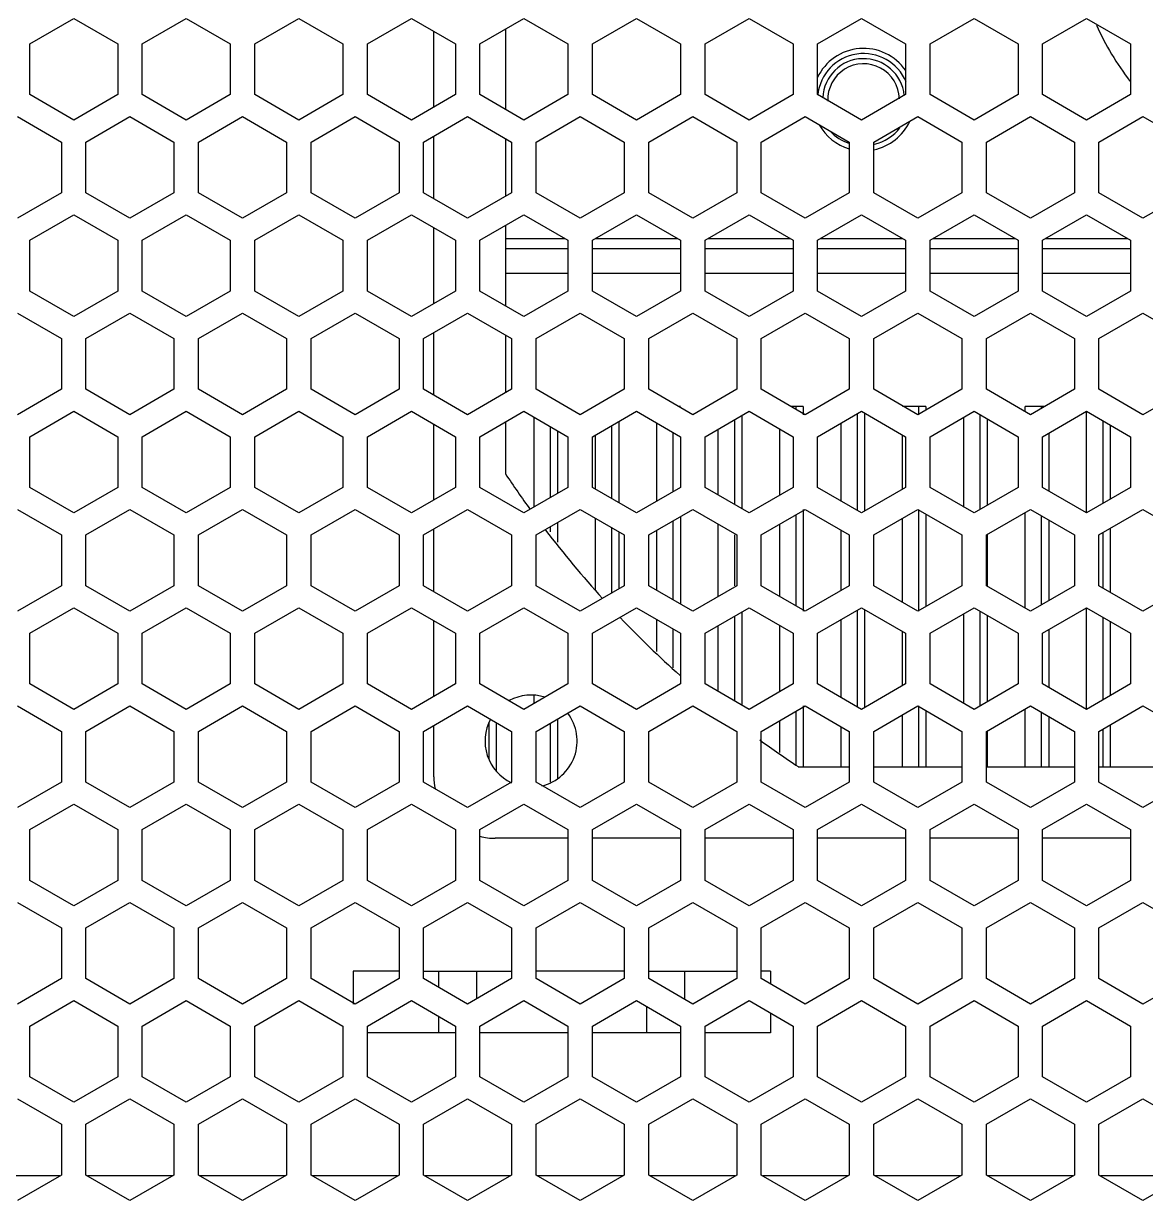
# Model space of a CAD drawing. Header units: millimetres. Extents: x 10297564 to 11610295, y -9287743 to -8409454.
# Drawn here: x 10529846 to 10530946, y -9096196 to -9095042 of the extents above; entities that cross this region are included whole.
import ezdxf

# ---------------------------------------------------------------- set-up
doc = ezdxf.new("R2010")
doc.units = ezdxf.units.MM
doc.header["$LTSCALE"] = 100
doc.layers.add('-0', color=7, linetype='Continuous')

# ---------------------------------------------------------------- blocks, each defined once
blk = doc.blocks.new('인버터 외형도')
at = {"layer": '-0', "linetype": 'Continuous'}
for p, q in [((120533.62, 39846.69), (120565.98, 39865.37)), ((120565.98, 39865.37), (120598.33, 39846.69)), ((120616.39, 39846.69), (120648.75, 39865.37)), ((120648.75, 39865.37), (120681.1, 39846.69)), ((120699.16, 39846.69), (120731.52, 39865.37)), ((120731.52, 39865.37), (120763.87, 39846.69)), ((120781.93, 39846.69), (120814.28, 39865.37)), ((120814.28, 39865.37), (120846.64, 39846.69)), ((120864.7, 39846.69), (120897.05, 39865.37)), ((120897.05, 39865.37), (120929.41, 39846.69)), ((120947.47, 39846.69), (120979.82, 39865.37)), ((120979.82, 39865.37), (121012.18, 39846.69)), ((121030.24, 39846.69), (121062.59, 39865.37)), ((121062.59, 39865.37), (121094.95, 39846.69)), ((121113.01, 39846.69), (121145.36, 39865.37)), ((121145.36, 39865.37), (121177.72, 39846.69)), ((121195.78, 39846.69), (121228.13, 39865.37)), ((121228.13, 39865.37), (121260.49, 39846.69)), ((121278.55, 39846.69), (121310.9, 39865.37)), ((121310.9, 39865.37), (121343.26, 39846.69)), ((120830.84, 39800.21), (120830.84, 39855.82)), ((120883.51, 39857.55), (120883.51, 39798.47)), ((120533.62, 39809.33), (120533.62, 39846.69)), ((120598.33, 39846.69), (120598.33, 39809.33)), ((120616.39, 39809.33), (120616.39, 39846.69)), ((120681.1, 39846.69), (120681.1, 39809.33)), ((120699.16, 39809.33), (120699.16, 39846.69)), ((120763.87, 39846.69), (120763.87, 39809.33)), ((120781.93, 39809.33), (120781.93, 39846.69)), ((120846.64, 39846.69), (120846.64, 39809.33)), ((120864.7, 39809.33), (120864.7, 39846.69)), ((120929.41, 39846.69), (120929.41, 39809.33)), ((120947.47, 39809.33), (120947.47, 39846.69)), ((121012.18, 39846.69), (121012.18, 39809.33)), ((121030.24, 39809.33), (121030.24, 39846.69)), ((121094.95, 39846.69), (121094.95, 39809.33)), ((121113.01, 39809.33), (121113.01, 39846.69)), ((121177.72, 39846.69), (121177.72, 39809.33)), ((121195.78, 39809.33), (121195.78, 39846.69)), ((121260.49, 39846.69), (121260.49, 39809.33)), ((121278.55, 39809.33), (121278.55, 39846.69)), ((121343.26, 39846.69), (121343.26, 39809.33)), ((120565.98, 39790.65), (120533.62, 39809.33)), ((120598.33, 39809.33), (120565.98, 39790.65)), ((120648.75, 39790.65), (120616.39, 39809.33)), ((120681.1, 39809.33), (120648.75, 39790.65)), ((120731.52, 39790.65), (120699.16, 39809.33)), ((120763.87, 39809.33), (120731.52, 39790.65)), ((120814.28, 39790.65), (120781.93, 39809.33)), ((120846.64, 39809.33), (120814.28, 39790.65)), ((120897.05, 39790.65), (120864.7, 39809.33)), ((120929.41, 39809.33), (120897.05, 39790.65)), ((120979.82, 39790.65), (120947.47, 39809.33)), ((121012.18, 39809.33), (120979.82, 39790.65)), ((121062.59, 39790.65), (121030.24, 39809.33)), ((121094.95, 39809.33), (121062.59, 39790.65)), ((121145.36, 39790.65), (121113.01, 39809.33)), ((121177.72, 39809.33), (121145.36, 39790.65)), ((121228.13, 39790.65), (121195.78, 39809.33)), ((121260.49, 39809.33), (121228.13, 39790.65)), ((121310.9, 39790.65), (121278.55, 39809.33)), ((121343.26, 39809.33), (121310.9, 39790.65)), ((120524.59, 39793.14), (120556.95, 39774.46)), ((120575.01, 39774.46), (120607.36, 39793.14)), ((120607.36, 39793.14), (120639.72, 39774.46)), ((120657.78, 39774.46), (120690.13, 39793.14)), ((120690.13, 39793.14), (120722.49, 39774.46)), ((120740.54, 39774.46), (120772.9, 39793.14)), ((120772.9, 39793.14), (120805.26, 39774.46)), ((120823.31, 39774.46), (120855.67, 39793.14)), ((120855.67, 39793.14), (120888.02, 39774.46)), ((120906.08, 39774.46), (120938.44, 39793.14)), ((120938.44, 39793.14), (120970.79, 39774.46)), ((120988.85, 39774.46), (121021.21, 39793.14)), ((121021.21, 39793.14), (121053.56, 39774.46)), ((121071.62, 39774.46), (121103.98, 39793.14)), ((121103.98, 39793.14), (121136.33, 39774.46)), ((121154.39, 39774.46), (121186.75, 39793.14)), ((121186.75, 39793.14), (121219.1, 39774.46)), ((121237.16, 39774.46), (121269.52, 39793.14)), ((121269.52, 39793.14), (121301.87, 39774.46)), ((121319.93, 39774.46), (121352.29, 39793.14)), ((121352.29, 39793.14), (121384.64, 39774.46)), ((120556.95, 39774.46), (120556.95, 39737.1)), ((120575.01, 39737.1), (120575.01, 39774.46)), ((120639.72, 39774.46), (120639.72, 39737.1)), ((120657.78, 39737.1), (120657.78, 39774.46)), ((120722.49, 39774.46), (120722.49, 39737.1)), ((120740.54, 39737.1), (120740.54, 39774.46)), ((120805.26, 39774.46), (120805.26, 39737.1)), ((120823.31, 39737.1), (120823.31, 39774.46)), ((120830.84, 39732.75), (120830.84, 39778.8)), ((120883.51, 39777.06), (120883.51, 39734.49)), ((120888.02, 39774.46), (120888.02, 39737.1)), ((120906.08, 39737.1), (120906.08, 39774.46)), ((120970.79, 39774.46), (120970.79, 39737.1)), ((120988.85, 39737.1), (120988.85, 39774.46)), ((121053.56, 39774.46), (121053.56, 39737.1)), ((121071.62, 39737.1), (121071.62, 39774.46)), ((121136.33, 39774.46), (121136.33, 39737.1)), ((121154.39, 39737.1), (121154.39, 39774.46)), ((121219.1, 39774.46), (121219.1, 39737.1)), ((121237.16, 39737.1), (121237.16, 39774.46)), ((121301.87, 39774.46), (121301.87, 39737.1)), ((121319.93, 39737.1), (121319.93, 39774.46)), ((120556.95, 39737.1), (120524.59, 39718.42)), ((120607.36, 39718.42), (120575.01, 39737.1)), ((120639.72, 39737.1), (120607.36, 39718.42)), ((120690.13, 39718.42), (120657.78, 39737.1)), ((120722.49, 39737.1), (120690.13, 39718.42)), ((120772.9, 39718.42), (120740.54, 39737.1)), ((120805.26, 39737.1), (120772.9, 39718.42)), ((120855.67, 39718.42), (120823.31, 39737.1)), ((120888.02, 39737.1), (120855.67, 39718.42)), ((120938.44, 39718.42), (120906.08, 39737.1)), ((120970.79, 39737.1), (120938.44, 39718.42)), ((121021.21, 39718.42), (120988.85, 39737.1)), ((121053.56, 39737.1), (121021.21, 39718.42)), ((121103.98, 39718.42), (121071.62, 39737.1)), ((121136.33, 39737.1), (121103.98, 39718.42)), ((121186.75, 39718.42), (121154.39, 39737.1)), ((121219.1, 39737.1), (121186.75, 39718.42)), ((121269.52, 39718.42), (121237.16, 39737.1)), ((121301.87, 39737.1), (121269.52, 39718.42)), ((121352.29, 39718.42), (121319.93, 39737.1)), ((121384.64, 39737.1), (121352.29, 39718.42)), ((120533.62, 39702.22), (120565.98, 39720.9)), ((120565.98, 39720.9), (120598.33, 39702.22)), ((120616.39, 39702.22), (120648.75, 39720.9)), ((120648.75, 39720.9), (120681.1, 39702.22)), ((120699.16, 39702.22), (120731.52, 39720.9)), ((120731.52, 39720.9), (120763.87, 39702.22)), ((120781.93, 39702.22), (120814.28, 39720.9)), ((120814.28, 39720.9), (120846.64, 39702.22)), ((120864.7, 39702.22), (120897.05, 39720.9)), ((120897.05, 39720.9), (120929.41, 39702.22)), ((120947.47, 39702.22), (120979.82, 39720.9)), ((120979.82, 39720.9), (121012.18, 39702.22)), ((121030.24, 39702.22), (121062.59, 39720.9)), ((121062.59, 39720.9), (121094.95, 39702.22)), ((121113.01, 39702.22), (121145.36, 39720.9)), ((121145.36, 39720.9), (121177.72, 39702.22)), ((121195.78, 39702.22), (121228.13, 39720.9)), ((121228.13, 39720.9), (121260.49, 39702.22)), ((121278.55, 39702.22), (121310.9, 39720.9)), ((121310.9, 39720.9), (121343.26, 39702.22)), ((120883.51, 39713.08), (120883.51, 39654)), ((120830.84, 39655.74), (120830.84, 39711.34)), ((120927.43, 39703.37), (120883.51, 39703.37)), ((121010.2, 39703.37), (120949.45, 39703.37)), ((121092.97, 39703.37), (121032.22, 39703.37)), ((121175.73, 39703.37), (121114.99, 39703.37)), ((121258.5, 39703.37), (121197.76, 39703.37)), ((121341.27, 39703.37), (121280.53, 39703.37)), ((120533.62, 39664.86), (120533.62, 39702.22)), ((120598.33, 39702.22), (120598.33, 39664.86)), ((120616.39, 39664.86), (120616.39, 39702.22)), ((120681.1, 39702.22), (120681.1, 39664.86)), ((120699.16, 39664.86), (120699.16, 39702.22)), ((120763.87, 39702.22), (120763.87, 39664.86)), ((120781.93, 39664.86), (120781.93, 39702.22)), ((120846.64, 39702.22), (120846.64, 39664.86)), ((120864.7, 39664.86), (120864.7, 39702.22)), ((120929.41, 39695.84), (120883.51, 39695.84)), ((120929.41, 39702.22), (120929.41, 39664.86)), ((120947.47, 39664.86), (120947.47, 39702.22)), ((121012.18, 39695.84), (120947.47, 39695.84)), ((121012.18, 39702.22), (121012.18, 39664.86)), ((121030.24, 39664.86), (121030.24, 39702.22)), ((121094.95, 39695.84), (121030.24, 39695.84)), ((121094.95, 39702.22), (121094.95, 39664.86)), ((121113.01, 39664.86), (121113.01, 39702.22)), ((121177.72, 39695.84), (121113.01, 39695.84)), ((121177.72, 39702.22), (121177.72, 39664.86)), ((121195.78, 39664.86), (121195.78, 39702.22)), ((121260.49, 39695.84), (121195.78, 39695.84)), ((121260.49, 39702.22), (121260.49, 39664.86)), ((121278.55, 39664.86), (121278.55, 39702.22)), ((121343.26, 39695.84), (121278.55, 39695.84)), ((121343.26, 39702.22), (121343.26, 39664.86)), ((120929.41, 39677.78), (120883.51, 39677.78)), ((121012.18, 39677.78), (120947.47, 39677.78)), ((121094.95, 39677.78), (121030.24, 39677.78)), ((121177.72, 39677.78), (121113.01, 39677.78)), ((121260.49, 39677.78), (121195.78, 39677.78)), ((121343.26, 39677.78), (121278.55, 39677.78)), ((120565.98, 39646.18), (120533.62, 39664.86)), ((120598.33, 39664.86), (120565.98, 39646.18)), ((120648.75, 39646.18), (120616.39, 39664.86)), ((120681.1, 39664.86), (120648.75, 39646.18)), ((120731.52, 39646.18), (120699.16, 39664.86)), ((120763.87, 39664.86), (120731.52, 39646.18)), ((120814.28, 39646.18), (120781.93, 39664.86)), ((120846.64, 39664.86), (120814.28, 39646.18)), ((120897.05, 39646.18), (120864.7, 39664.86)), ((120929.41, 39664.86), (120897.05, 39646.18)), ((120979.82, 39646.18), (120947.47, 39664.86)), ((121012.18, 39664.86), (120979.82, 39646.18)), ((121062.59, 39646.18), (121030.24, 39664.86)), ((121094.95, 39664.86), (121062.59, 39646.18)), ((121145.36, 39646.18), (121113.01, 39664.86)), ((121177.72, 39664.86), (121145.36, 39646.18)), ((121228.13, 39646.18), (121195.78, 39664.86)), ((121260.49, 39664.86), (121228.13, 39646.18)), ((121310.9, 39646.18), (121278.55, 39664.86)), ((121343.26, 39664.86), (121310.9, 39646.18)), ((120524.59, 39648.67), (120556.95, 39629.99)), ((120575.01, 39629.99), (120607.36, 39648.67)), ((120607.36, 39648.67), (120639.72, 39629.99)), ((120657.78, 39629.99), (120690.13, 39648.67)), ((120690.13, 39648.67), (120722.49, 39629.99)), ((120740.54, 39629.99), (120772.9, 39648.67)), ((120772.9, 39648.67), (120805.26, 39629.99)), ((120823.31, 39629.99), (120855.67, 39648.67)), ((120855.67, 39648.67), (120888.02, 39629.99)), ((120906.08, 39629.99), (120938.44, 39648.67)), ((120938.44, 39648.67), (120970.79, 39629.99)), ((120988.85, 39629.99), (121021.21, 39648.67)), ((121021.21, 39648.67), (121053.56, 39629.99)), ((121071.62, 39629.99), (121103.98, 39648.67)), ((121103.98, 39648.67), (121136.33, 39629.99)), ((121154.39, 39629.99), (121186.75, 39648.67)), ((121186.75, 39648.67), (121219.1, 39629.99)), ((121237.16, 39629.99), (121269.52, 39648.67)), ((121269.52, 39648.67), (121301.87, 39629.99)), ((121319.93, 39629.99), (121352.29, 39648.67)), ((121352.29, 39648.67), (121384.64, 39629.99)), ((120830.84, 39588.28), (120830.84, 39634.33)), ((120556.95, 39629.99), (120556.95, 39592.63)), ((120575.01, 39592.63), (120575.01, 39629.99)), ((120639.72, 39629.99), (120639.72, 39592.63)), ((120657.78, 39592.63), (120657.78, 39629.99)), ((120722.49, 39629.99), (120722.49, 39592.63)), ((120740.54, 39592.63), (120740.54, 39629.99)), ((120805.26, 39629.99), (120805.26, 39592.63)), ((120823.31, 39592.63), (120823.31, 39629.99)), ((120883.51, 39632.59), (120883.51, 39590.02)), ((120888.02, 39629.99), (120888.02, 39592.63)), ((120906.08, 39592.63), (120906.08, 39629.99)), ((120970.79, 39629.99), (120970.79, 39592.63)), ((120988.85, 39592.63), (120988.85, 39629.99)), ((121053.56, 39629.99), (121053.56, 39592.63)), ((121071.62, 39592.63), (121071.62, 39629.99)), ((121136.33, 39629.99), (121136.33, 39592.63)), ((121154.39, 39592.63), (121154.39, 39629.99)), ((121219.1, 39629.99), (121219.1, 39592.63)), ((121237.16, 39592.63), (121237.16, 39629.99)), ((121301.87, 39629.99), (121301.87, 39592.63)), ((121319.93, 39592.63), (121319.93, 39629.99)), ((120556.95, 39592.63), (120524.59, 39573.95)), ((120607.36, 39573.95), (120575.01, 39592.63)), ((120639.72, 39592.63), (120607.36, 39573.95)), ((120690.13, 39573.95), (120657.78, 39592.63)), ((120722.49, 39592.63), (120690.13, 39573.95)), ((120772.9, 39573.95), (120740.54, 39592.63)), ((120805.26, 39592.63), (120772.9, 39573.95)), ((120855.67, 39573.95), (120823.31, 39592.63)), ((120888.02, 39592.63), (120855.67, 39573.95)), ((120938.44, 39573.95), (120906.08, 39592.63)), ((120970.79, 39592.63), (120938.44, 39573.95)), ((121021.21, 39573.95), (120988.85, 39592.63)), ((121053.56, 39592.63), (121021.21, 39573.95)), ((121103.98, 39573.95), (121071.62, 39592.63)), ((121136.33, 39592.63), (121103.98, 39573.95)), ((121186.75, 39573.95), (121154.39, 39592.63)), ((121219.1, 39592.63), (121186.75, 39573.95)), ((121269.52, 39573.95), (121237.16, 39592.63)), ((121301.87, 39592.63), (121269.52, 39573.95)), ((121352.29, 39573.95), (121319.93, 39592.63)), ((121384.64, 39592.63), (121352.29, 39573.95)), ((120533.62, 39557.75), (120565.98, 39576.43)), ((120565.98, 39576.43), (120598.33, 39557.75)), ((120616.39, 39557.75), (120648.75, 39576.43)), ((120648.75, 39576.43), (120681.1, 39557.75)), ((120699.16, 39557.75), (120731.52, 39576.43)), ((120731.52, 39576.43), (120763.87, 39557.75)), ((120781.93, 39557.75), (120814.28, 39576.43)), ((120814.28, 39576.43), (120846.64, 39557.75)), ((120864.7, 39557.75), (120897.05, 39576.43)), ((120897.05, 39576.43), (120929.41, 39557.75)), ((120947.47, 39557.75), (120979.82, 39576.43)), ((120979.82, 39576.43), (121012.18, 39557.75)), ((121012.1, 39579.97), (121010.78, 39579.97)), ((121030.24, 39557.75), (121062.59, 39576.43)), ((121057.25, 39573.35), (121057.25, 39504.79)), ((121062.59, 39576.43), (121094.95, 39557.75)), ((121102.4, 39579.97), (121093.55, 39579.97)), ((121097.2, 39577.86), (121097.2, 39579.97)), ((121102.4, 39579.97), (121102.4, 39573.95)), ((121113.01, 39557.75), (121145.36, 39576.43)), ((121142.35, 39503.45), (121142.35, 39574.69)), ((121145.36, 39576.43), (121177.72, 39557.75)), ((121147.54, 39575.17), (121147.54, 39502.97)), ((121192.69, 39579.97), (121175.46, 39579.97)), ((121187.5, 39573.95), (121187.5, 39579.97)), ((121192.69, 39579.97), (121192.69, 39577.38)), ((121195.78, 39557.75), (121228.13, 39576.43)), ((121228.13, 39576.43), (121260.49, 39557.75)), ((121232.64, 39504.32), (121232.64, 39573.83)), ((121265.75, 39576.12), (121265.75, 39579.97)), ((121279.94, 39579.97), (121265.75, 39579.97)), ((121277.79, 39578.72), (121277.79, 39579.97)), ((121278.55, 39557.75), (121310.9, 39576.43)), ((121310.9, 39501.71), (121310.9, 39576.43)), ((121310.9, 39576.43), (121343.26, 39557.75)), ((120830.84, 39511.27), (120830.84, 39566.87)), ((120883.51, 39568.61), (120883.51, 39530.43)), ((120904.57, 39506.05), (120904.57, 39572.09)), ((120916.61, 39513), (120916.61, 39565.14)), ((120961.76, 39512.14), (120961.76, 39566)), ((120966.96, 39569), (120966.96, 39509.14)), ((120994.87, 39510.4), (120994.87, 39567.75)), ((121052.06, 39507.79), (121052.06, 39570.35)), ((121130.31, 39510.4), (121130.31, 39567.74)), ((121220.6, 39506.06), (121220.6, 39572.09)), ((121237.84, 39570.83), (121237.84, 39507.31)), ((121322.94, 39508.66), (121322.94, 39569.48)), ((121328.13, 39566.48), (121328.13, 39511.66)), ((120533.62, 39520.39), (120533.62, 39557.75)), ((120598.33, 39557.75), (120598.33, 39520.39)), ((120616.39, 39520.39), (120616.39, 39557.75)), ((120681.1, 39557.75), (120681.1, 39520.39)), ((120699.16, 39520.39), (120699.16, 39557.75)), ((120763.87, 39557.75), (120763.87, 39520.39)), ((120781.93, 39520.39), (120781.93, 39557.75)), ((120846.64, 39557.75), (120846.64, 39520.39)), ((120864.7, 39520.39), (120864.7, 39557.75)), ((120921.81, 39562.14), (120921.81, 39516)), ((120929.41, 39557.75), (120929.41, 39520.39)), ((120947.47, 39520.39), (120947.47, 39557.75)), ((120949.72, 39519.09), (120949.72, 39559.05)), ((121006.91, 39517.35), (121006.91, 39560.79)), ((121012.18, 39557.75), (121012.18, 39520.39)), ((121030.24, 39520.39), (121030.24, 39557.75)), ((121040.01, 39514.75), (121040.01, 39563.4)), ((121085.16, 39514.74), (121085.16, 39563.4)), ((121094.95, 39557.75), (121094.95, 39520.39)), ((121113.01, 39520.39), (121113.01, 39557.75)), ((121175.46, 39519.08), (121175.46, 39559.06)), ((121177.72, 39557.75), (121177.72, 39520.39)), ((121195.78, 39520.39), (121195.78, 39557.75)), ((121260.49, 39557.75), (121260.49, 39520.39)), ((121278.55, 39520.39), (121278.55, 39557.75)), ((121282.99, 39560.31), (121282.99, 39517.83)), ((121343.26, 39557.75), (121343.26, 39520.39)), ((120565.98, 39501.71), (120533.62, 39520.39)), ((120598.33, 39520.39), (120565.98, 39501.71)), ((120648.75, 39501.71), (120616.39, 39520.39)), ((120681.1, 39520.39), (120648.75, 39501.71)), ((120731.52, 39501.71), (120699.16, 39520.39)), ((120763.87, 39520.39), (120731.52, 39501.71)), ((120814.28, 39501.71), (120781.93, 39520.39)), ((120846.64, 39520.39), (120814.28, 39501.71)), ((120897.05, 39501.71), (120864.7, 39520.39)), ((120929.41, 39520.39), (120897.05, 39501.71)), ((120979.82, 39501.71), (120947.47, 39520.39)), ((121012.18, 39520.39), (120979.82, 39501.71)), ((121062.59, 39501.71), (121030.24, 39520.39)), ((121094.95, 39520.39), (121062.59, 39501.71)), ((121145.36, 39501.71), (121113.01, 39520.39)), ((121177.72, 39520.39), (121145.36, 39501.71)), ((121228.13, 39501.71), (121195.78, 39520.39)), ((121260.49, 39520.39), (121228.13, 39501.71)), ((121310.9, 39501.71), (121278.55, 39520.39)), ((121343.26, 39520.39), (121310.9, 39501.71)), ((120524.59, 39504.2), (120556.95, 39485.52)), ((120575.01, 39485.52), (120607.36, 39504.2)), ((120607.36, 39504.2), (120639.72, 39485.52)), ((120657.78, 39485.52), (120690.13, 39504.2)), ((120690.13, 39504.2), (120722.49, 39485.52)), ((120740.54, 39485.52), (120772.9, 39504.2)), ((120772.9, 39504.2), (120805.26, 39485.52)), ((120823.31, 39485.52), (120855.67, 39504.2)), ((120855.67, 39504.2), (120888.02, 39485.52)), ((120906.08, 39485.52), (120938.44, 39504.2)), ((120938.44, 39504.2), (120970.79, 39485.52)), ((120988.85, 39485.52), (121021.21, 39504.2)), ((121021.21, 39504.2), (121053.56, 39485.52)), ((121071.62, 39485.52), (121103.98, 39504.2)), ((121102.4, 39504.2), (121102.4, 39429.48)), ((121103.98, 39504.2), (121136.33, 39485.52)), ((121154.39, 39485.52), (121186.75, 39504.2)), ((121186.75, 39504.2), (121219.1, 39485.52)), ((121187.5, 39429.48), (121187.5, 39504.2)), ((121237.16, 39485.52), (121269.52, 39504.2)), ((121269.52, 39504.2), (121301.87, 39485.52)), ((121319.93, 39485.52), (121352.29, 39504.2)), ((121352.29, 39504.2), (121384.64, 39485.52)), ((120949.72, 39445.05), (120949.72, 39497.68)), ((121006.91, 39437.73), (121006.91, 39495.94)), ((121012.1, 39498.94), (121012.1, 39434.73)), ((121097.2, 39433.39), (121097.2, 39500.28)), ((121175.46, 39435.99), (121175.46, 39497.68)), ((121192.69, 39500.76), (121192.69, 39432.91)), ((121265.75, 39431.65), (121265.75, 39502.02)), ((121277.79, 39434.25), (121277.79, 39499.42)), ((121282.99, 39496.42), (121282.99, 39437.25)), ((120830.84, 39443.81), (120830.84, 39489.86)), ((120916.61, 39487.73), (120916.61, 39491.6)), ((120921.81, 39494.6), (120921.81, 39480.13)), ((120961.76, 39442.94), (120961.76, 39490.73)), ((120966.96, 39487.73), (120966.96, 39445.94)), ((120994.87, 39444.68), (120994.87, 39488.99)), ((121040.01, 39440.33), (121040.01, 39493.34)), ((121085.16, 39440.34), (121085.16, 39493.33)), ((121130.31, 39444.68), (121130.31, 39488.99)), ((121322.94, 39446.42), (121322.94, 39487.25)), ((121328.13, 39490.25), (121328.13, 39443.42)), ((120556.95, 39485.52), (120556.95, 39448.16)), ((120575.01, 39448.16), (120575.01, 39485.52)), ((120639.72, 39485.52), (120639.72, 39448.16)), ((120657.78, 39448.16), (120657.78, 39485.52)), ((120722.49, 39485.52), (120722.49, 39448.16)), ((120740.54, 39448.16), (120740.54, 39485.52)), ((120805.26, 39485.52), (120805.26, 39448.16)), ((120823.31, 39448.16), (120823.31, 39485.52)), ((120888.02, 39485.52), (120888.02, 39448.16)), ((120906.08, 39448.16), (120906.08, 39485.52)), ((120970.79, 39485.52), (120970.79, 39448.16)), ((120988.85, 39448.16), (120988.85, 39485.52)), ((121052.06, 39448.16), (121052.06, 39485.52)), ((121053.56, 39485.52), (121053.56, 39448.16)), ((121071.62, 39448.16), (121071.62, 39485.52)), ((121136.33, 39485.52), (121136.33, 39448.16)), ((121154.39, 39448.16), (121154.39, 39485.52)), ((121219.1, 39485.52), (121219.1, 39448.16)), ((121237.16, 39448.16), (121237.16, 39485.52)), ((121237.84, 39485.52), (121237.84, 39448.16)), ((121301.87, 39485.52), (121301.87, 39448.16)), ((121319.93, 39448.16), (121319.93, 39485.52)), ((120556.95, 39448.16), (120524.59, 39429.48)), ((120607.36, 39429.48), (120575.01, 39448.16)), ((120639.72, 39448.16), (120607.36, 39429.48)), ((120690.13, 39429.48), (120657.78, 39448.16)), ((120722.49, 39448.16), (120690.13, 39429.48)), ((120772.9, 39429.48), (120740.54, 39448.16)), ((120805.26, 39448.16), (120772.9, 39429.48)), ((120855.67, 39429.48), (120823.31, 39448.16)), ((120888.02, 39448.16), (120855.67, 39429.48)), ((120938.44, 39429.48), (120906.08, 39448.16)), ((120970.79, 39448.16), (120938.44, 39429.48)), ((121021.21, 39429.48), (120988.85, 39448.16)), ((121053.56, 39448.16), (121021.21, 39429.48)), ((121103.98, 39429.48), (121071.62, 39448.16)), ((121136.33, 39448.16), (121103.98, 39429.48)), ((121186.75, 39429.48), (121154.39, 39448.16)), ((121219.1, 39448.16), (121186.75, 39429.48)), ((121269.52, 39429.48), (121237.16, 39448.16)), ((121301.87, 39448.16), (121269.52, 39429.48)), ((121352.29, 39429.48), (121319.93, 39448.16)), ((121384.64, 39448.16), (121352.29, 39429.48)), ((120533.62, 39413.28), (120565.98, 39431.96)), ((120565.98, 39431.96), (120598.33, 39413.28)), ((120616.39, 39413.28), (120648.75, 39431.96)), ((120648.75, 39431.96), (120681.1, 39413.28)), ((120699.16, 39413.28), (120731.52, 39431.96)), ((120731.52, 39431.96), (120763.87, 39413.28)), ((120781.93, 39413.28), (120814.28, 39431.96)), ((120814.28, 39431.96), (120846.64, 39413.28)), ((120864.7, 39413.28), (120897.05, 39431.96)), ((120897.05, 39431.96), (120929.41, 39413.28)), ((120947.47, 39413.28), (120979.82, 39431.96)), ((120979.82, 39431.96), (121012.18, 39413.28)), ((121030.24, 39413.28), (121062.59, 39431.96)), ((121057.25, 39428.88), (121057.25, 39360.32)), ((121062.59, 39431.96), (121094.95, 39413.28)), ((121113.01, 39413.28), (121145.36, 39431.96)), ((121142.35, 39358.98), (121142.35, 39430.22)), ((121145.36, 39431.96), (121177.72, 39413.28)), ((121147.54, 39430.7), (121147.54, 39358.5)), ((121195.78, 39413.28), (121228.13, 39431.96)), ((121220.6, 39361.59), (121220.6, 39427.61)), ((121228.13, 39431.96), (121260.49, 39413.28)), ((121232.64, 39359.84), (121232.64, 39429.36)), ((121237.84, 39426.36), (121237.84, 39362.84)), ((121278.55, 39413.28), (121310.9, 39431.96)), ((121310.9, 39357.24), (121310.9, 39431.96)), ((121310.9, 39431.96), (121343.26, 39413.28)), ((120830.84, 39366.8), (120830.84, 39422.4)), ((120994.87, 39399.91), (120994.87, 39423.28)), ((121040.01, 39370.28), (121040.01, 39418.93)), ((121052.06, 39363.32), (121052.06, 39425.88)), ((121085.16, 39370.27), (121085.16, 39418.93)), ((121130.31, 39365.93), (121130.31, 39423.27)), ((121322.94, 39364.19), (121322.94, 39425.01)), ((121328.13, 39422.01), (121328.13, 39367.19)), ((120533.62, 39375.92), (120533.62, 39413.28)), ((120598.33, 39413.28), (120598.33, 39375.92)), ((120616.39, 39375.92), (120616.39, 39413.28)), ((120681.1, 39413.28), (120681.1, 39375.92)), ((120699.16, 39375.92), (120699.16, 39413.28)), ((120763.87, 39413.28), (120763.87, 39375.92)), ((120781.93, 39375.92), (120781.93, 39413.28)), ((120846.64, 39413.28), (120846.64, 39375.92)), ((120864.7, 39375.92), (120864.7, 39413.28)), ((120929.41, 39413.28), (120929.41, 39375.92)), ((120947.47, 39375.92), (120947.47, 39413.28)), ((121006.91, 39387.87), (121006.91, 39416.32)), ((121012.18, 39413.28), (121012.18, 39375.92)), ((121030.24, 39375.92), (121030.24, 39413.28)), ((121094.95, 39413.28), (121094.95, 39375.92)), ((121113.01, 39375.92), (121113.01, 39413.28)), ((121175.46, 39374.61), (121175.46, 39414.59)), ((121177.72, 39413.28), (121177.72, 39375.92)), ((121195.78, 39375.92), (121195.78, 39413.28)), ((121260.49, 39413.28), (121260.49, 39375.92)), ((121278.55, 39375.92), (121278.55, 39413.28)), ((121282.99, 39415.84), (121282.99, 39373.36)), ((121343.26, 39413.28), (121343.26, 39375.92)), ((120565.98, 39357.24), (120533.62, 39375.92)), ((120598.33, 39375.92), (120565.98, 39357.24)), ((120648.75, 39357.24), (120616.39, 39375.92)), ((120681.1, 39375.92), (120648.75, 39357.24)), ((120731.52, 39357.24), (120699.16, 39375.92)), ((120763.87, 39375.92), (120731.52, 39357.24)), ((120814.28, 39357.24), (120781.93, 39375.92)), ((120846.64, 39375.92), (120814.28, 39357.24)), ((120897.05, 39357.24), (120864.7, 39375.92)), ((120929.41, 39375.92), (120897.05, 39357.24)), ((120979.82, 39357.24), (120947.47, 39375.92)), ((121012.18, 39375.92), (120979.82, 39357.24)), ((121062.59, 39357.24), (121030.24, 39375.92)), ((121094.95, 39375.92), (121062.59, 39357.24)), ((121145.36, 39357.24), (121113.01, 39375.92)), ((121177.72, 39375.92), (121145.36, 39357.24)), ((121228.13, 39357.24), (121195.78, 39375.92)), ((121260.49, 39375.92), (121228.13, 39357.24)), ((121310.9, 39357.24), (121278.55, 39375.92)), ((121343.26, 39375.92), (121310.9, 39357.24)), ((120904.57, 39361.58), (120904.57, 39367.42)), ((120524.59, 39359.73), (120556.95, 39341.05)), ((120575.01, 39341.05), (120607.36, 39359.73)), ((120607.36, 39359.73), (120639.72, 39341.05)), ((120657.78, 39341.05), (120690.13, 39359.73)), ((120690.13, 39359.73), (120722.49, 39341.05)), ((120740.54, 39341.05), (120772.9, 39359.73)), ((120772.9, 39359.73), (120805.26, 39341.05)), ((120823.31, 39341.05), (120855.67, 39359.73)), ((120855.67, 39359.73), (120888.02, 39341.05)), ((120906.08, 39341.05), (120938.44, 39359.73)), ((120938.44, 39359.73), (120970.79, 39341.05)), ((120988.85, 39341.05), (121021.21, 39359.73)), ((121021.21, 39359.73), (121053.56, 39341.05)), ((121071.62, 39341.05), (121103.98, 39359.73)), ((121102.4, 39359.73), (121102.4, 39315.1)), ((121103.98, 39359.73), (121136.33, 39341.05)), ((121154.39, 39341.05), (121186.75, 39359.73)), ((121186.75, 39359.73), (121219.1, 39341.05)), ((121187.5, 39315.1), (121187.5, 39359.73)), ((121237.16, 39341.05), (121269.52, 39359.73)), ((121265.75, 39315.1), (121265.75, 39357.55)), ((121269.52, 39359.73), (121301.87, 39341.05)), ((121319.93, 39341.05), (121352.29, 39359.73)), ((121352.29, 39359.73), (121384.64, 39341.05)), ((120921.81, 39350.13), (120921.81, 39306.31)), ((121085.16, 39325.55), (121085.16, 39348.86)), ((121097.2, 39316.35), (121097.2, 39355.81)), ((121175.46, 39315.1), (121175.46, 39353.21)), ((121192.69, 39356.29), (121192.69, 39315.1)), ((121277.79, 39315.1), (121277.79, 39354.95)), ((121282.99, 39351.95), (121282.99, 39315.1)), ((120556.95, 39341.05), (120556.95, 39303.69)), ((120575.01, 39303.69), (120575.01, 39341.05)), ((120639.72, 39341.05), (120639.72, 39303.69)), ((120657.78, 39303.69), (120657.78, 39341.05)), ((120722.49, 39341.05), (120722.49, 39303.69)), ((120740.54, 39303.69), (120740.54, 39341.05)), ((120805.26, 39341.05), (120805.26, 39303.69)), ((120823.31, 39303.69), (120823.31, 39341.05)), ((120830.84, 39307.58), (120830.84, 39345.39)), ((120871.47, 39320.8), (120871.47, 39347.03)), ((120876.66, 39347.61), (120876.66, 39312.28)), ((120888.02, 39341.05), (120888.02, 39303.69)), ((120906.08, 39303.69), (120906.08, 39341.05)), ((120916.61, 39303.66), (120916.61, 39347.13)), ((120970.79, 39341.05), (120970.79, 39303.69)), ((120988.85, 39303.69), (120988.85, 39341.05)), ((121053.56, 39341.05), (121053.56, 39303.69)), ((121071.62, 39303.69), (121071.62, 39341.05)), ((121130.31, 39315.1), (121130.31, 39344.52)), ((121136.33, 39341.05), (121136.33, 39303.69)), ((121154.39, 39303.69), (121154.39, 39341.05)), ((121219.1, 39341.05), (121219.1, 39303.69)), ((121237.16, 39303.69), (121237.16, 39341.05)), ((121237.84, 39341.05), (121237.84, 39315.1)), ((121301.87, 39341.05), (121301.87, 39303.69)), ((121319.93, 39303.69), (121319.93, 39341.05)), ((121322.94, 39315.1), (121322.94, 39342.78)), ((121328.13, 39345.78), (121328.13, 39315.1)), ((121098.84, 39315.1), (121136.33, 39315.1)), ((121154.39, 39315.1), (121219.1, 39315.1)), ((121237.16, 39315.1), (121301.87, 39315.1)), ((121319.93, 39315.1), (121384.64, 39315.1)), ((120556.95, 39303.69), (120524.59, 39285.01)), ((120607.36, 39285.01), (120575.01, 39303.69)), ((120639.72, 39303.69), (120607.36, 39285.01)), ((120690.13, 39285.01), (120657.78, 39303.69)), ((120722.49, 39303.69), (120690.13, 39285.01)), ((120772.9, 39285.01), (120740.54, 39303.69)), ((120805.26, 39303.69), (120772.9, 39285.01)), ((120855.67, 39285.01), (120823.31, 39303.69)), ((120888.02, 39303.69), (120855.67, 39285.01)), ((120938.44, 39285.01), (120906.08, 39303.69)), ((120970.79, 39303.69), (120938.44, 39285.01)), ((121021.21, 39285.01), (120988.85, 39303.69)), ((121053.56, 39303.69), (121021.21, 39285.01)), ((121103.98, 39285.01), (121071.62, 39303.69)), ((121136.33, 39303.69), (121103.98, 39285.01)), ((121186.75, 39285.01), (121154.39, 39303.69)), ((121219.1, 39303.69), (121186.75, 39285.01)), ((121269.52, 39285.01), (121237.16, 39303.69)), ((121301.87, 39303.69), (121269.52, 39285.01)), ((121352.29, 39285.01), (121319.93, 39303.69)), ((121384.64, 39303.69), (121352.29, 39285.01)), ((120533.62, 39268.81), (120565.98, 39287.49)), ((120565.98, 39287.49), (120598.33, 39268.81)), ((120616.39, 39268.81), (120648.75, 39287.49)), ((120648.75, 39287.49), (120681.1, 39268.81)), ((120699.16, 39268.81), (120731.52, 39287.49)), ((120731.52, 39287.49), (120763.87, 39268.81)), ((120781.93, 39268.81), (120814.28, 39287.49)), ((120814.28, 39287.49), (120846.64, 39268.81)), ((120864.7, 39268.81), (120897.05, 39287.49)), ((120897.05, 39287.49), (120929.41, 39268.81)), ((120947.47, 39268.81), (120979.82, 39287.49)), ((120979.82, 39287.49), (121012.18, 39268.81)), ((121030.24, 39268.81), (121062.59, 39287.49)), ((121062.59, 39287.49), (121094.95, 39268.81)), ((121113.01, 39268.81), (121145.36, 39287.49)), ((121145.36, 39287.49), (121177.72, 39268.81)), ((121195.78, 39268.81), (121228.13, 39287.49)), ((121228.13, 39287.49), (121260.49, 39268.81)), ((121278.55, 39268.81), (121310.9, 39287.49)), ((121310.9, 39287.49), (121343.26, 39268.81)), ((120533.62, 39231.45), (120533.62, 39268.81)), ((120598.33, 39268.81), (120598.33, 39231.45)), ((120616.39, 39231.45), (120616.39, 39268.81)), ((120681.1, 39268.81), (120681.1, 39231.45)), ((120699.16, 39231.45), (120699.16, 39268.81)), ((120763.87, 39268.81), (120763.87, 39231.45)), ((120781.93, 39231.45), (120781.93, 39268.81)), ((120846.64, 39268.81), (120846.64, 39231.45)), ((120864.7, 39231.45), (120864.7, 39268.81)), ((120929.41, 39262.43), (120875.99, 39262.43)), ((120929.41, 39268.81), (120929.41, 39231.45)), ((120947.47, 39231.45), (120947.47, 39268.81)), ((121012.18, 39262.43), (120947.47, 39262.43)), ((121012.18, 39268.81), (121012.18, 39231.45)), ((121030.24, 39231.45), (121030.24, 39268.81)), ((121094.95, 39262.43), (121030.24, 39262.43)), ((121094.95, 39268.81), (121094.95, 39231.45)), ((121113.01, 39231.45), (121113.01, 39268.81)), ((121177.72, 39262.43), (121113.01, 39262.43)), ((121177.72, 39268.81), (121177.72, 39231.45)), ((121195.78, 39231.45), (121195.78, 39268.81)), ((121260.49, 39262.43), (121195.78, 39262.43)), ((121260.49, 39268.81), (121260.49, 39231.45)), ((121278.55, 39231.45), (121278.55, 39268.81)), ((121343.26, 39262.43), (121278.55, 39262.43)), ((121343.26, 39268.81), (121343.26, 39231.45)), ((120565.98, 39212.77), (120533.62, 39231.45)), ((120598.33, 39231.45), (120565.98, 39212.77)), ((120648.75, 39212.77), (120616.39, 39231.45)), ((120681.1, 39231.45), (120648.75, 39212.77)), ((120731.52, 39212.77), (120699.16, 39231.45)), ((120763.87, 39231.45), (120731.52, 39212.77)), ((120814.28, 39212.77), (120781.93, 39231.45)), ((120846.64, 39231.45), (120814.28, 39212.77)), ((120897.05, 39212.77), (120864.7, 39231.45)), ((120929.41, 39231.45), (120897.05, 39212.77)), ((120979.82, 39212.77), (120947.47, 39231.45)), ((121012.18, 39231.45), (120979.82, 39212.77)), ((121062.59, 39212.77), (121030.24, 39231.45)), ((121094.95, 39231.45), (121062.59, 39212.77)), ((121145.36, 39212.77), (121113.01, 39231.45)), ((121177.72, 39231.45), (121145.36, 39212.77)), ((121228.13, 39212.77), (121195.78, 39231.45)), ((121260.49, 39231.45), (121228.13, 39212.77)), ((121310.9, 39212.77), (121278.55, 39231.45)), ((121343.26, 39231.45), (121310.9, 39212.77)), ((120524.59, 39215.26), (120556.95, 39196.58)), ((120575.01, 39196.58), (120607.36, 39215.26)), ((120607.36, 39215.26), (120639.72, 39196.58)), ((120657.78, 39196.58), (120690.13, 39215.26)), ((120690.13, 39215.26), (120722.49, 39196.58)), ((120740.54, 39196.58), (120772.9, 39215.26)), ((120772.9, 39215.26), (120805.26, 39196.58)), ((120823.31, 39196.58), (120855.67, 39215.26)), ((120855.67, 39215.26), (120888.02, 39196.58)), ((120906.08, 39196.58), (120938.44, 39215.26)), ((120938.44, 39215.26), (120970.79, 39196.58)), ((120988.85, 39196.58), (121021.21, 39215.26)), ((121021.21, 39215.26), (121053.56, 39196.58)), ((121071.62, 39196.58), (121103.98, 39215.26)), ((121103.98, 39215.26), (121136.33, 39196.58)), ((121154.39, 39196.58), (121186.75, 39215.26)), ((121186.75, 39215.26), (121219.1, 39196.58)), ((121237.16, 39196.58), (121269.52, 39215.26)), ((121269.52, 39215.26), (121301.87, 39196.58)), ((121319.93, 39196.58), (121352.29, 39215.26)), ((121352.29, 39215.26), (121384.64, 39196.58)), ((120556.95, 39196.58), (120556.95, 39159.22)), ((120575.01, 39159.22), (120575.01, 39196.58)), ((120639.72, 39196.58), (120639.72, 39159.22)), ((120657.78, 39159.22), (120657.78, 39196.58)), ((120722.49, 39196.58), (120722.49, 39159.22)), ((120740.54, 39159.22), (120740.54, 39196.58)), ((120805.26, 39196.58), (120805.26, 39159.22)), ((120823.31, 39159.22), (120823.31, 39196.58)), ((120888.02, 39196.58), (120888.02, 39159.22)), ((120906.08, 39159.22), (120906.08, 39196.58)), ((120970.79, 39196.58), (120970.79, 39159.22)), ((120988.85, 39159.22), (120988.85, 39196.58)), ((121053.56, 39196.58), (121053.56, 39159.22)), ((121071.62, 39159.22), (121071.62, 39196.58)), ((121136.33, 39196.58), (121136.33, 39159.22)), ((121154.39, 39159.22), (121154.39, 39196.58)), ((121219.1, 39196.58), (121219.1, 39159.22)), ((121237.16, 39159.22), (121237.16, 39196.58)), ((121301.87, 39196.58), (121301.87, 39159.22)), ((121319.93, 39159.22), (121319.93, 39196.58)), ((120556.95, 39159.22), (120524.59, 39140.53)), ((120607.36, 39140.53), (120575.01, 39159.22)), ((120639.72, 39159.22), (120607.36, 39140.53)), ((120690.13, 39140.53), (120657.78, 39159.22)), ((120722.49, 39159.22), (120690.13, 39140.53)), ((120772.9, 39140.53), (120740.54, 39159.22)), ((120771.41, 39164.61), (120771.41, 39140.53)), ((120805.26, 39164.61), (120771.41, 39164.61)), ((120805.26, 39159.22), (120772.9, 39140.53)), ((120823.31, 39164.61), (120888.02, 39164.61)), ((120855.67, 39140.53), (120823.31, 39159.22)), ((120834.37, 39152.83), (120834.37, 39164.61)), ((120888.02, 39159.22), (120855.67, 39140.53)), ((120862.39, 39144.41), (120862.39, 39164.61)), ((120970.79, 39164.61), (120906.08, 39164.61)), ((120938.44, 39140.53), (120906.08, 39159.22)), ((120970.79, 39159.22), (120938.44, 39140.53)), ((120988.85, 39164.61), (121053.56, 39164.61)), ((121021.21, 39140.53), (120988.85, 39159.22)), ((121015.42, 39143.88), (121015.42, 39164.61)), ((121053.56, 39159.22), (121021.21, 39140.53)), ((121078.38, 39164.61), (121071.62, 39164.61)), ((121103.98, 39140.53), (121071.62, 39159.22)), ((121078.38, 39164.61), (121078.38, 39155.31)), ((121136.33, 39159.22), (121103.98, 39140.53)), ((121186.75, 39140.53), (121154.39, 39159.22)), ((121219.1, 39159.22), (121186.75, 39140.53)), ((121269.52, 39140.53), (121237.16, 39159.22)), ((121301.87, 39159.22), (121269.52, 39140.53)), ((121352.29, 39140.53), (121319.93, 39159.22)), ((121384.64, 39159.22), (121352.29, 39140.53)), ((120533.62, 39124.34), (120565.98, 39143.02)), ((120565.98, 39143.02), (120598.33, 39124.34)), ((120616.39, 39124.34), (120648.75, 39143.02)), ((120648.75, 39143.02), (120681.1, 39124.34)), ((120699.16, 39124.34), (120731.52, 39143.02)), ((120731.52, 39143.02), (120763.87, 39124.34)), ((120781.93, 39124.34), (120814.28, 39143.02)), ((120814.28, 39143.02), (120846.64, 39124.34)), ((120864.7, 39124.34), (120897.05, 39143.02)), ((120897.05, 39143.02), (120929.41, 39124.34)), ((120947.47, 39124.34), (120979.82, 39143.02)), ((120979.82, 39143.02), (121012.18, 39124.34)), ((121030.24, 39124.34), (121062.59, 39143.02)), ((121062.59, 39143.02), (121094.95, 39124.34)), ((121113.01, 39124.34), (121145.36, 39143.02)), ((121145.36, 39143.02), (121177.72, 39124.34)), ((121195.78, 39124.34), (121228.13, 39143.02)), ((121228.13, 39143.02), (121260.49, 39124.34)), ((121278.55, 39124.34), (121310.9, 39143.02)), ((121310.9, 39143.02), (121343.26, 39124.34)), ((120987.4, 39119.47), (120987.4, 39138.64)), ((121078.38, 39133.91), (121078.38, 39119.47)), ((120533.62, 39086.98), (120533.62, 39124.34)), ((120598.33, 39124.34), (120598.33, 39086.98)), ((120616.39, 39086.98), (120616.39, 39124.34)), ((120681.1, 39124.34), (120681.1, 39086.98)), ((120699.16, 39086.98), (120699.16, 39124.34)), ((120763.87, 39124.34), (120763.87, 39086.98)), ((120781.93, 39086.98), (120781.93, 39124.34)), ((120834.37, 39119.47), (120834.37, 39131.43)), ((120846.64, 39124.34), (120846.64, 39086.98)), ((120864.7, 39086.98), (120864.7, 39124.34)), ((120929.41, 39124.34), (120929.41, 39086.98)), ((120947.47, 39086.98), (120947.47, 39124.34)), ((121012.18, 39124.34), (121012.18, 39086.98)), ((121030.24, 39086.98), (121030.24, 39124.34)), ((121094.95, 39124.34), (121094.95, 39086.98)), ((121113.01, 39086.98), (121113.01, 39124.34)), ((121177.72, 39124.34), (121177.72, 39086.98)), ((121195.78, 39086.98), (121195.78, 39124.34)), ((121260.49, 39124.34), (121260.49, 39086.98)), ((121278.55, 39086.98), (121278.55, 39124.34)), ((121343.26, 39124.34), (121343.26, 39086.98)), ((120846.64, 39119.47), (120781.93, 39119.47)), ((120929.41, 39119.47), (120864.7, 39119.47)), ((121012.18, 39119.47), (120947.47, 39119.47)), ((121078.38, 39119.47), (121030.24, 39119.47)), ((120565.98, 39068.3), (120533.62, 39086.98)), ((120598.33, 39086.98), (120565.98, 39068.3)), ((120648.75, 39068.3), (120616.39, 39086.98)), ((120681.1, 39086.98), (120648.75, 39068.3)), ((120731.52, 39068.3), (120699.16, 39086.98)), ((120763.87, 39086.98), (120731.52, 39068.3)), ((120814.28, 39068.3), (120781.93, 39086.98)), ((120846.64, 39086.98), (120814.28, 39068.3)), ((120897.05, 39068.3), (120864.7, 39086.98)), ((120929.41, 39086.98), (120897.05, 39068.3)), ((120979.82, 39068.3), (120947.47, 39086.98)), ((121012.18, 39086.98), (120979.82, 39068.3)), ((121062.59, 39068.3), (121030.24, 39086.98)), ((121094.95, 39086.98), (121062.59, 39068.3)), ((121145.36, 39068.3), (121113.01, 39086.98)), ((121177.72, 39086.98), (121145.36, 39068.3)), ((121228.13, 39068.3), (121195.78, 39086.98)), ((121260.49, 39086.98), (121228.13, 39068.3)), ((121310.9, 39068.3), (121278.55, 39086.98)), ((121343.26, 39086.98), (121310.9, 39068.3)), ((120524.59, 39070.79), (120556.95, 39052.11)), ((120575.01, 39052.11), (120607.36, 39070.79)), ((120607.36, 39070.79), (120639.72, 39052.11)), ((120657.78, 39052.11), (120690.13, 39070.79)), ((120690.13, 39070.79), (120722.49, 39052.11)), ((120740.54, 39052.11), (120772.9, 39070.79)), ((120772.9, 39070.79), (120805.26, 39052.11)), ((120823.31, 39052.11), (120855.67, 39070.79)), ((120855.67, 39070.79), (120888.02, 39052.11)), ((120906.08, 39052.11), (120938.44, 39070.79)), ((120938.44, 39070.79), (120970.79, 39052.11)), ((120988.85, 39052.11), (121021.21, 39070.79)), ((121021.21, 39070.79), (121053.56, 39052.11)), ((121071.62, 39052.11), (121103.98, 39070.79)), ((121103.98, 39070.79), (121136.33, 39052.11)), ((121154.39, 39052.11), (121186.75, 39070.79)), ((121186.75, 39070.79), (121219.1, 39052.11)), ((121237.16, 39052.11), (121269.52, 39070.79)), ((121269.52, 39070.79), (121301.87, 39052.11)), ((121319.93, 39052.11), (121352.29, 39070.79)), ((121352.29, 39070.79), (121384.64, 39052.11)), ((120556.95, 39052.11), (120556.95, 39014.74)), ((120575.01, 39014.74), (120575.01, 39052.11)), ((120639.72, 39052.11), (120639.72, 39014.74)), ((120657.78, 39014.74), (120657.78, 39052.11)), ((120722.49, 39052.11), (120722.49, 39014.74)), ((120740.54, 39014.74), (120740.54, 39052.11)), ((120805.26, 39052.11), (120805.26, 39014.74)), ((120823.31, 39014.74), (120823.31, 39052.11)), ((120888.02, 39052.11), (120888.02, 39014.74)), ((120906.08, 39014.74), (120906.08, 39052.11)), ((120970.79, 39052.11), (120970.79, 39014.74)), ((120988.85, 39014.74), (120988.85, 39052.11)), ((121053.56, 39052.11), (121053.56, 39014.74)), ((121071.62, 39014.74), (121071.62, 39052.11)), ((121136.33, 39052.11), (121136.33, 39014.74)), ((121154.39, 39014.74), (121154.39, 39052.11)), ((121219.1, 39052.11), (121219.1, 39014.74)), ((121237.16, 39014.74), (121237.16, 39052.11)), ((121301.87, 39052.11), (121301.87, 39014.74)), ((121319.93, 39014.74), (121319.93, 39052.11)), ((120555.87, 39014.12), (120493.31, 39014.12)), ((120556.95, 39014.74), (120524.59, 38996.06)), ((120607.36, 38996.06), (120575.01, 39014.74)), ((120638.64, 39014.12), (120576.08, 39014.12)), ((120639.72, 39014.74), (120607.36, 38996.06)), ((120690.13, 38996.06), (120657.78, 39014.74)), ((120721.41, 39014.12), (120658.85, 39014.12)), ((120722.49, 39014.74), (120690.13, 38996.06)), ((120772.9, 38996.06), (120740.54, 39014.74)), ((120804.18, 39014.12), (120741.62, 39014.12)), ((120805.26, 39014.74), (120772.9, 38996.06)), ((120855.67, 38996.06), (120823.31, 39014.74)), ((120886.95, 39014.12), (120824.39, 39014.12)), ((120888.02, 39014.74), (120855.67, 38996.06)), ((120938.44, 38996.06), (120906.08, 39014.74)), ((120969.72, 39014.12), (120907.16, 39014.12)), ((120970.79, 39014.74), (120938.44, 38996.06)), ((121021.21, 38996.06), (120988.85, 39014.74)), ((121052.49, 39014.12), (120989.93, 39014.12)), ((121053.56, 39014.74), (121021.21, 38996.06)), ((121103.98, 38996.06), (121071.62, 39014.74)), ((121135.26, 39014.12), (121072.7, 39014.12)), ((121136.33, 39014.74), (121103.98, 38996.06)), ((121186.75, 38996.06), (121154.39, 39014.74)), ((121218.03, 39014.12), (121155.47, 39014.12)), ((121219.1, 39014.74), (121186.75, 38996.06)), ((121269.52, 38996.06), (121237.16, 39014.74)), ((121300.8, 39014.12), (121238.24, 39014.12)), ((121301.87, 39014.74), (121269.52, 38996.06)), ((121352.29, 38996.06), (121319.93, 39014.74)), ((121383.56, 39014.12), (121321.01, 39014.12)), ((121384.64, 39014.74), (121352.29, 38996.06))]:
    blk.add_line(p, q, dxfattribs=at)
for centre, radius, start, end in [((121523.09, 39954.69), 225.66, 204.71043, 216.91183), ((121146.86, 39805.7), 37.62, 34.62451, 154.63071), ((121146.86, 39805.7), 33.86, 22.49333, 174.39476), ((121146.86, 39805.7), 30.1, 5.90954, 177.25709), ((121146.86, 39805.7), 26.34, 1.40614, 182.3951), ((121146.86, 39805.7), 37.62, 281.59249, 334.65494), ((121146.86, 39805.7), 37.62, 209.49617, 253.73723), ((121146.86, 39805.7), 33.86, 223.54558, 251.44191), ((121146.86, 39805.7), 33.86, 283.63751, 322.2146), ((121523.09, 39954.69), 767.5, 213.55731, 215.94948), ((121523.09, 39954.69), 767.5, 217.34636, 222.23807), ((121523.09, 39954.69), 767.5, 223.67217, 228.23306), ((120902.32, 39333.91), 33.86, 72.47202, 118.32201), ((120902.32, 39333.91), 33.86, 151.66486, 244.68755), ((120902.32, 39333.91), 33.86, 283.59773, 37.31239), ((121523.09, 39954.69), 767.5, 233.87562, 236.44269), ((120875.99, 39307.58), 45.15, 180, 191.25964), ((120875.99, 39307.58), 45.15, 255.49206, 270)]:
    blk.add_arc(centre, radius, start, end, dxfattribs=at)

msp = doc.modelspace()

# ---------------------------------------------------------------- block references
at = {"xscale": 1.333333333333333, "yscale": 1.333333333333333, "zscale": 1.333333333333333}
msp.add_blockref('인버터 외형도', (10369140.6, -9148191), dxfattribs=at)

doc.saveas('drawing.dxf')
